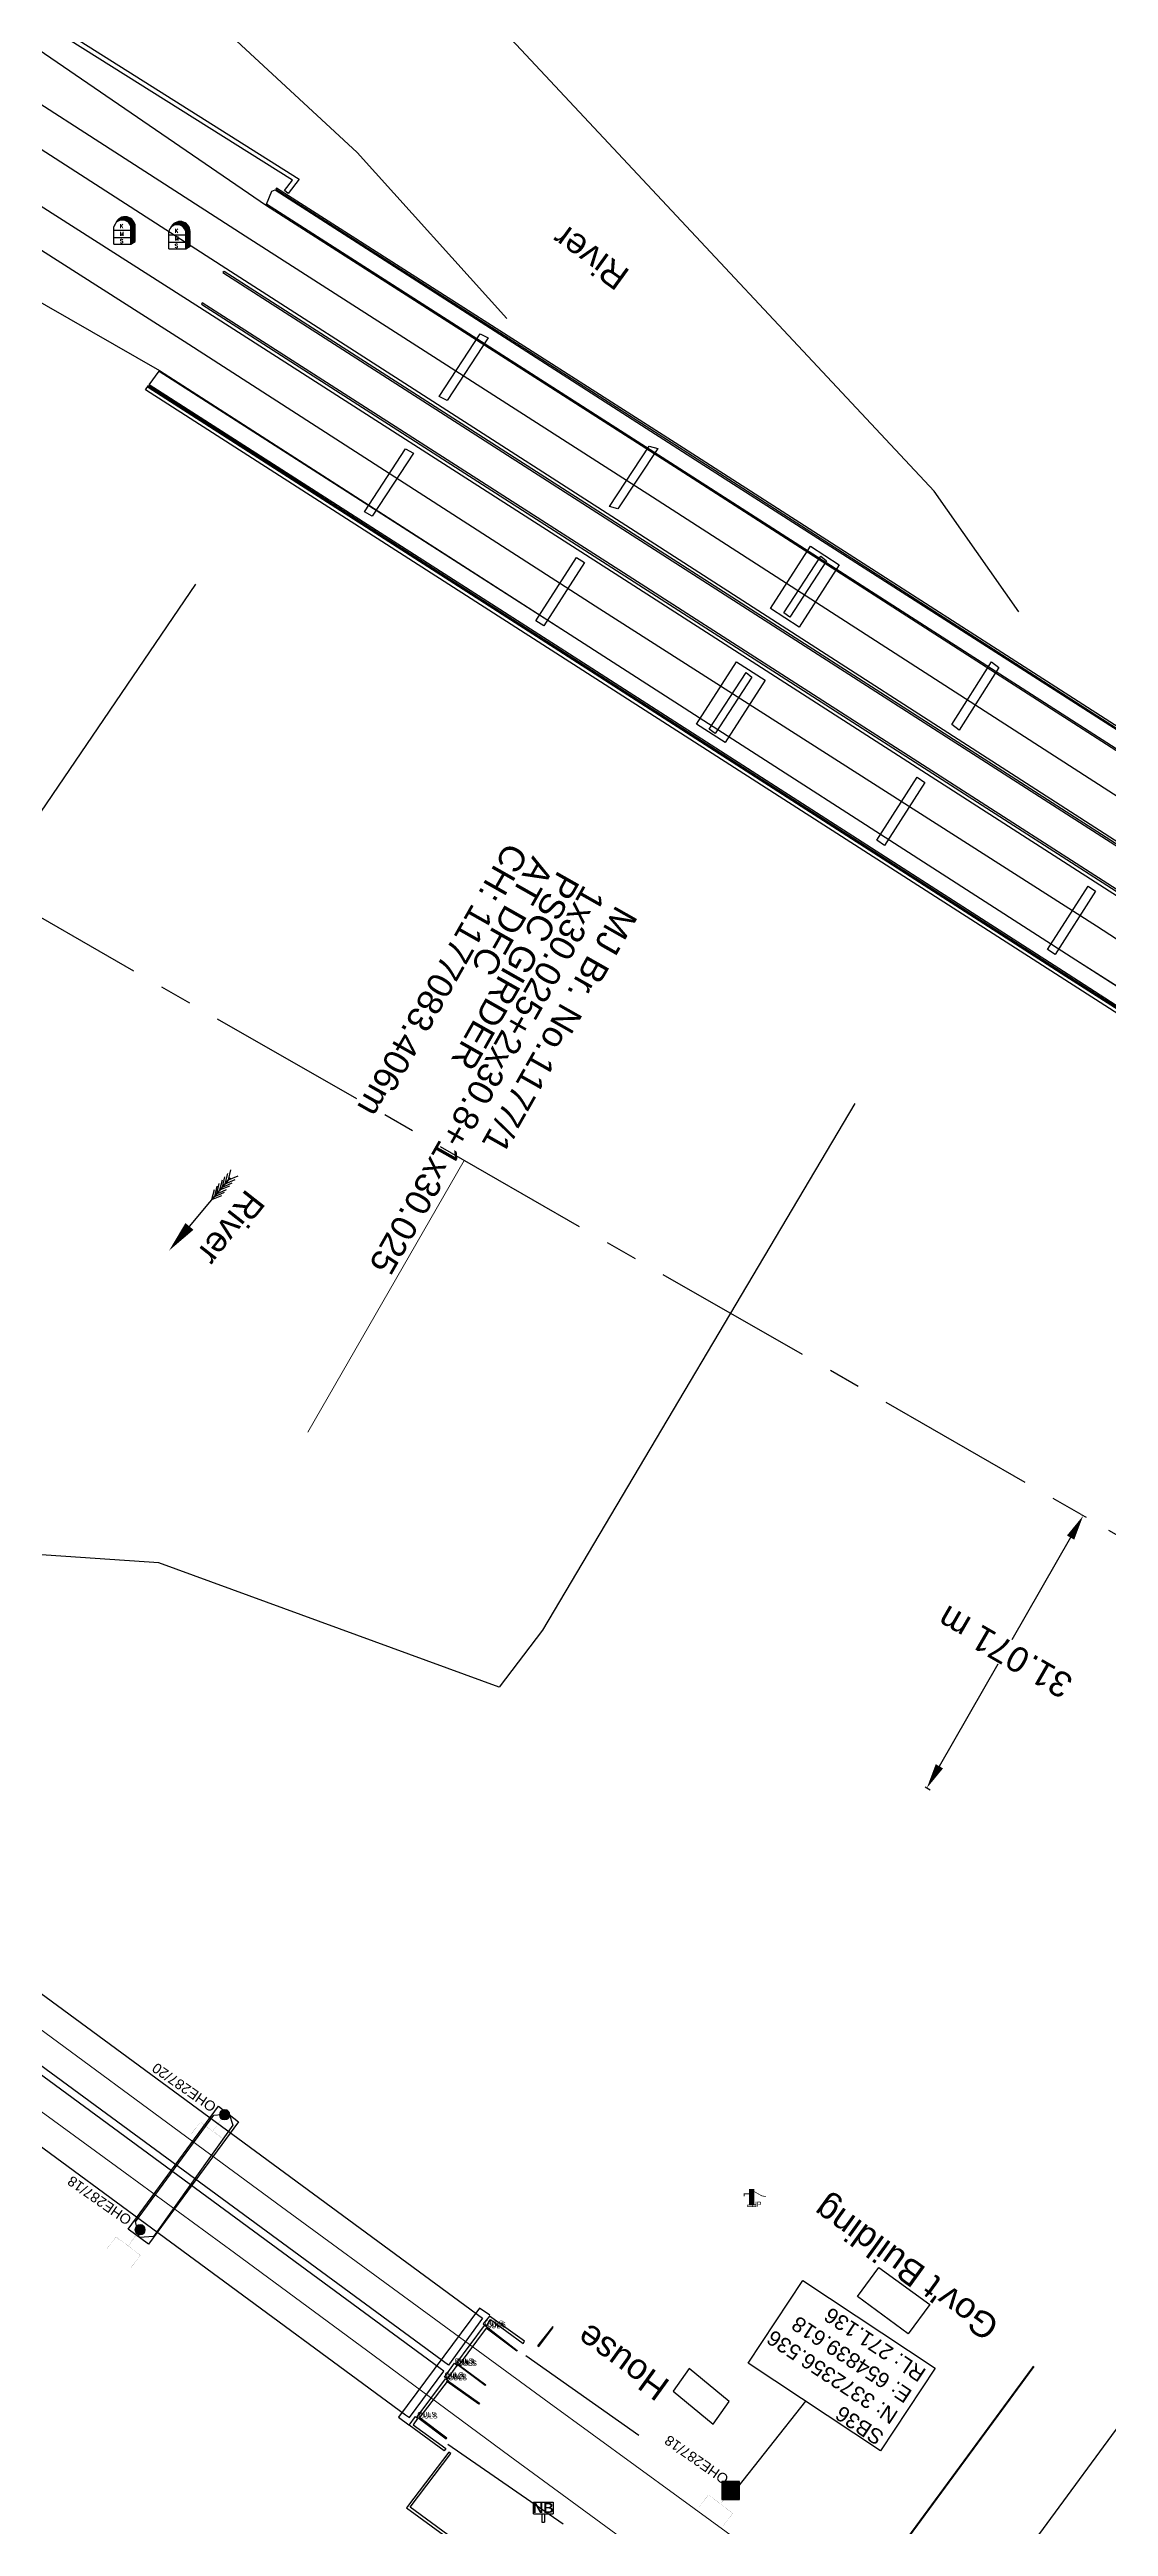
# Model space of a CAD drawing. Header units: metres. Extents: x 646303 to 662875, y 3366650 to 3378730.
# Drawn here: x 654772.3 to 654877, y 3372353 to 3372597.9 of the extents above; entities that cross this region are included whole.
import ezdxf
from ezdxf.enums import TextEntityAlignment as Align

# ---------------------------------------------------------------- set-up
doc = ezdxf.new("R2010")
doc.units = ezdxf.units.M
doc.header["$MEASUREMENT"] = 0
doc.header["$PDMODE"] = 3
doc.header["$PDSIZE"] = 0.5
doc.linetypes.add('CENTER', pattern=[50.8, 31.75, -6.35, 6.35, -6.35])
doc.linetypes.add('PHANTOM2', pattern=[1.25, 0.625, -0.125, 0.125, -0.125, 0.125, -0.125])
for name, color, linetype in [('Bench_Mark', 7, 'Continuous'), ('BRIDGE_PARAPET', 7, 'Continuous'), ('CULVERT_PARAPET', 7, 'Continuous'), ('DFCC Boundary', 6, 'CENTER'), ('FOOTPATH', 251, 'Continuous'), ('GOVT_BUILDING', 251, 'Continuous'), ('GRILL', 251, 'Continuous'), ('KILOMETER_STONE', 251, 'Continuous'), ('MATCH LINE', 7, 'Continuous'), ('NAME_BOARD', 251, 'Continuous'), ('PIER_OR_ABUTMENT', 7, 'Continuous'), ('RESIDENTIAL_BL_PUC', 251, 'Continuous'), ('RETAINING_WALL', 7, 'Continuous'), ('River Text', 5, 'Continuous'), ('RIVER_TOP', 5, 'Continuous'), ('Side Details', 251, 'Continuous'), ('STYLEREMARK', 251, 'Continuous'), ('SUB_ROAD_CENTRE', 34, 'Continuous'), ('SUB_ROAD_EDGE', 34, 'Continuous'), ('TOPO_HAND_PUMP', 8, 'Continuous')]:
    doc.layers.add(name, color=color, linetype=linetype)
for name, color, linetype, lineweight in [('BOUNDARY DIMENTION', 10, 'Continuous', 0), ('BRIDGE DETAILS PLAN', 7, 'Continuous', 0), ('Existing IR Track', 143, 'Continuous', 0), ('OHE MAST', 8, 'Continuous', 0), ('OHE MAST TEXT', 8, 'Continuous', 0)]:
    doc.layers.add(name, color=color, linetype=linetype, lineweight=lineweight)
doc.styles.add('NB', font='swissbo.ttf', dxfattribs={"height": 1.5})
doc.styles.add('notes', font='romans.shx', dxfattribs={"height": 2})
doc.styles.get("Standard").update_dxf_attribs({"font": 'arial.ttf'})
doc.dimstyles.new('DIM', dxfattribs={"dimtxt": 2.5, "dimasz": 2.5, "dimexe": 0.18, "dimexo": 0.0625, "dimgap": 0.09, "dimtad": 0, "dimtih": 1, "dimtoh": 1, "dimdec": 3, "dimzin": 0, "dimdsep": 46, "dimtxsty": 'Standard', "dimcen": 0.09, "dimadec": 0, "dimazin": 0, "dimtfac": 1, "dimtdec": 3, "dimtofl": 0, "dimtmove": 0, "dimatfit": 3, "dimfxl": 1, "dimtolj": 1, "dimtzin": 0, "dimarcsym": 0})

# ---------------------------------------------------------------- blocks, each defined once
blk = doc.blocks.new('HP')
at = {"color": 8}
for points, const_width in [([(-0.75, 1.03), (-0.75, 1.29), (0, 1.29)], 0.108), ([(0, 0.17), (0, 1.76)], 0.541), ([(-0.04, 1.67), (1.03, 1.06), (1.42, 1.03)], 0.0676)]:
    blk.add_lwpolyline(points, dxfattribs=dict(at, const_width=const_width))
at = {"color": 8, "const_width": 0.0676}
blk.add_lwpolyline([(0, 0.17), (-0.41, 0.17), (-0.41, 0), (0.41, 0), (0.41, 0.17)], close=True, dxfattribs=at)
blk = doc.blocks.new('KMS')
blk.add_hatch(color=256).paths.add_polyline_path([(0.84, 1.71), (0.84, 0), (1.28, 0.25), (1.28, 1.71, 0.82134), (-0.65, 2.08, -0.601821)])
for points in [[(-0.84, 0), (-0.84, 1.71)], [(-0.84, 1.38), (0.84, 1.38)], [(-0.84, 0.64), (0.84, 0.64)], [(-0.84, 0), (0.84, 0)], [(0.84, 0), (0.84, 1.71)], [(0.84, 0), (1.28, 0.25)], [(1.28, 0.25), (1.28, 1.71)]]:
    blk.add_lwpolyline(points)
for centre, radius, start, end in [((0.28, 1.7), 1, 0.4859, 158.6661), ((0, 1.5), 0.867, 14.1462, 165.8538)]:
    blk.add_arc(centre, radius, start, end)
at = {"style": 'notes'}
for s, p in [('S', (-0.25, 0.09)), ('K', (-0.25, 1.58)), ('M', (-0.25, 0.81))]:
    blk.add_text(s, height=0.391, dxfattribs=at).set_placement(p)
blk = doc.blocks.new('NB')
for p, q in [((-0.98, 0.82), (-0.98, 1.98)), ((-0.98, 1.98), (0.98, 1.98)), ((-0.98, 0.82), (0.98, 0.82)), ((-0.13, 0.82), (-0.13, 0)), ((-0.13, 0), (0.13, 0)), ((0.13, 0.82), (0.13, 0)), ((0.98, 1.98), (0.98, 0.82))]:
    blk.add_line(p, q)
at = {"style": 'NB', "width": 1.025371}
blk.add_text('NB', height=0.988, dxfattribs=at).set_placement((0, 1.4), align=Align.MIDDLE)
blk = doc.blocks.new('River A')
at = {"layer": 'River Text'}
for p, q in [((0.3, 12.9), (-3.3, 20.5, -1499.5)), ((0.4, 16.4), (-3.2, 24, -1499.5)), ((0.5, 20.3), (-3.1, 27.8, -1499.5)), ((0.5, 22.3), (0, 0)), ((0.3, 12.9), (4.3, 20.3, -1499.5)), ((0.4, 16.4), (4.4, 23.8, -1499.5)), ((0.5, 20.3), (4.5, 27.7, -1499.5)), ((0, 0), (-3.6, 7.5, -1499.5)), ((0.1, 6), (-3.5, 13.6, -1499.5)), ((0.1, 3.3), (-3.5, 10.8, -1499.5)), ((0.2, 9.9), (-3.4, 17.4, -1499.5)), ((0, 0), (4, 7.4, -1499.5)), ((0.1, 6), (4.1, 13.4, -1499.5)), ((0.1, 3.3), (4.1, 10.7, -1499.5)), ((0.2, 9.9), (4.2, 17.2, -1499.5))]:
    blk.add_line(p, q, dxfattribs=at)
blk.add_lwpolyline([(-0.7, -27.7), (0.5, 22.3)], dxfattribs=at)
blk.add_solid([(3.5, -27.8), (-1.3, -52.7), (-4.8, -27.6)], dxfattribs=at)
blk = doc.blocks.new('OHE MAST')
h = blk.add_hatch(color=256)
edge = h.paths.add_edge_path()
edge.add_arc((0, 0), 0.514, 0, 360)
at = {"const_width": 0.01, "flags": 128}
for points in [[(1.5, 3.5), (1.5, 2), (-1.5, 2), (-1.5, 3.5)], [(0, 2), (0, 0)]]:
    blk.add_lwpolyline(points, dxfattribs=at)
blk.add_circle((0, 0), 0.514)
blk = doc.blocks.new('*D7167')
at = {"layer": 'Defpoints', "color": 0, "linetype": 'Continuous', "ltscale": 0.5, "transparency": 16777216}
for p in [(654914.51, 3372429.95), (654847.22, 3372338.35), (654855.49, 3372332.28)]:
    blk.add_point(p, dxfattribs=at)
at = {"layer": 'DFCC Boundary', "color": 0, "linetype": 'Continuous', "lineweight": -2, "ltscale": 0.5, "transparency": 16777216}
for p, q in [((654914.56, 3372429.91), (654922.92, 3372423.77)), ((654921.29, 3372421.86), (654898.03, 3372390.2)), ((654856.97, 3372334.3), (654896.41, 3372387.99)), ((654847.28, 3372338.32), (654855.63, 3372332.18))]:
    blk.add_line(p, q, dxfattribs=at)
at = {"layer": 'DFCC Boundary', "color": 0, "linetype": 'Continuous', "ltscale": 0.5, "transparency": 16777216}
for points in [[(654920.96, 3372422.11), (654921.63, 3372421.61), (654922.77, 3372423.88)], [(654856.63, 3372334.54), (654857.31, 3372334.05), (654855.49, 3372332.28)]]:
    blk.add_solid(points, dxfattribs=at)
at = {"layer": 'DFCC Boundary', "color": 0, "linetype": 'Continuous', "ltscale": 0.5, "transparency": 16777216, "insert": (654897.22, 3372389.1), "char_height": 2.5, "attachment_point": 5, "rotation": 145}
blk.add_mtext('\\A1;113.651 m', dxfattribs=at)
blk = doc.blocks.new('*D7177')
at = {"layer": 'BOUNDARY DIMENTION', "color": 0, "lineweight": -2, "transparency": 16777216}
for p, q in [((654874.81, 3372452.73), (654874.32, 3372453.01)), ((654873.23, 3372450.75), (654867.43, 3372440.63)), ((654860.26, 3372428.14), (654866.06, 3372438.26)), ((654859.35, 3372425.78), (654858.86, 3372426.06))]:
    blk.add_line(p, q, dxfattribs=at)
at = {"layer": 'BOUNDARY DIMENTION', "color": 0, "transparency": 16777216}
for points in [[(654872.87, 3372450.96), (654873.59, 3372450.55), (654874.48, 3372452.92)], [(654859.9, 3372428.35), (654860.62, 3372427.93), (654859.01, 3372425.97)]]:
    blk.add_solid(points, dxfattribs=at)
at = {"layer": 'Defpoints', "color": 0, "transparency": 16777216}
for p in [(654874.48, 3372452.92), (654874.87, 3372452.7), (654859.4, 3372425.75)]:
    blk.add_point(p, dxfattribs=at)
at = {"layer": 'BOUNDARY DIMENTION', "color": 0, "transparency": 16777216, "insert": (654866.74, 3372439.45), "char_height": 2.5, "attachment_point": 5, "rotation": 150}
blk.add_mtext('\\A1;31.071 m', dxfattribs=at)
blk = doc.blocks.new('BM')
blk.add_hatch(color=256).paths.add_polyline_path([(-0.88, 0.88), (-0.88, -0.88), (0.88, -0.88), (0.88, 0.88)])
for p, q in [((0.88, 0.88), (-0.88, 0.88)), ((-0.88, 0.88), (-0.88, -0.88)), ((0.88, -0.88), (0.88, 0.88)), ((-0.88, -0.88), (0.88, -0.88))]:
    blk.add_line(p, q)

msp = doc.modelspace()

# ---------------------------------------------------------------- linework, layer by layer
at = {"layer": 'BRIDGE DETAILS PLAN', "color": 10, "flags": 128}
msp.add_lwpolyline([(654813.2869, 3372488.0363), (654797.8328, 3372461.1799)], dxfattribs=at)
at = {"layer": 'BRIDGE_PARAPET', "linetype": 'Continuous'}
for points in [[(654904.169, 3372513.839, 271.135), (654904.239, 3372513.987, 271.135), (654886.418, 3372525.447, 271.17), (654834.961, 3372558.464, 271.174), (654794.716, 3372584.197, 271.189), (654794.662, 3372584.094, 271.181), (654834.92, 3372558.3, 271.185), (654886.334, 3372525.293, 271.157)], [(654898.987, 3372505.509, 271.245), (654899.071, 3372505.63, 271.243), (654879.875, 3372517.965, 271.311), (654829.534, 3372550.297, 271.318), (654789.535, 3372575.964, 270.051), (654789.428, 3372575.836, 271.257), (654829.441, 3372550.178, 271.308), (654879.808, 3372517.826, 271.312)], [(654897.023, 3372502.282, 271.21), (654897.097, 3372502.404, 271.215), (654877.391, 3372515.094, 271.251), (654829.023, 3372546.149, 271.261), (654787.382, 3372572.862, 271.209), (654787.304, 3372572.721, 271.214), (654877.291, 3372514.96, 271.245)], [(654891.731, 3372494.145, 271.161), (654872.754, 3372506.227, 271.189), (654822.642, 3372538.438, 271.197), (654782.022, 3372564.486, 271.127), (654782.104, 3372564.625, 271.159), (654822.734, 3372538.561, 271.195), (654872.855, 3372506.376, 271.177), (654891.797, 3372494.241, 271.161)], [(654807.482, 3372363.992, 272.027), (654807.889, 3372363.74, 272.037), (654811.275, 3372368.324, 272.012), (654810.913, 3372368.6, 272.018), (654706.515, 3372445.398, 272.136), (654706.119, 3372444.931, 272.138), (654703.129, 3372440.814, 272.161)]]:
    msp.add_polyline3d(points, close=True, dxfattribs=at)
msp.add_polyline3d([(654706.903, 3372445.962, 272.118), (654710.342, 3372450.632, 272.075), (654815.098, 3372373.559, 272.016), (654811.731, 3372368.913, 272.014), (654706.903, 3372445.962, 272.118)], dxfattribs=at)
at = {"layer": 'DFCC Boundary', "ltscale": 0.5, "flags": 128}
msp.add_lwpolyline([(655695.597, 3371812.1897), (655640.8822, 3371912.823), (655580.0449, 3371996.7158), (655509.7792, 3372062.0857), (655426.9534, 3372113.9756), (655342.6069, 3372167.9462), (655257.8854, 3372221.2222), (655173.2688, 3372275.363), (655087.3459, 3372327.2788), (655002.8598, 3372380.6107), (654914.5097, 3372429.9473), (654741.1355, 3372529.4419), (654650.033, 3372576.4159), (654568.6995, 3372626.155), (654571.9877, 3372630.6369), (654391.4686, 3372756.327), (654377.1337, 3372736.8494), (654004.4289, 3373016.6995), (654007.7887, 3373020.6424), (653690.5739, 3373253.6486), (653690.5425, 3373253.6059), (653433.8132, 3373453.1485), (653440.7668, 3373462.5592), (653208.8394, 3373636.5534), (653216.1698, 3373646.5105), (653142.1983, 3373700.8896), (653053.6963, 3373771.1122), (652994.4341, 3373810.5255), (652929.3691, 3373859.5713), (652860.9168, 3373902.1103), (652749.6028, 3373984.4705), (652631.2396, 3374070.7175), (652636.2281, 3374078.1704), (652537.912, 3374145.7283), (652392.904, 3374241.2711), (652388.7719, 3374235.6812), (652308.569, 3374304.8076), (652315.9256, 3374314.7669), (652103.9815, 3374448.7876), (652083.1937, 3374464.1943), (652072.7494, 3374471.9329), (652052.3219, 3374487.0684), (652038.1897, 3374497.5387), (652024.0173, 3374508.0388), (652009.8347, 3374518.5254), (651995.6683, 3374529), (651981.7515, 3374539.2836), (651967.8828, 3374549.5317), (651954.6903, 3374559.2866), (651941.4997, 3374569.04), (651923.9377, 3374582.0168), (651906.3215, 3374595.0337), (651892.0868, 3374605.5547), (651877.7985, 3374616.1153), (651861.6288, 3374628.0564), (651845.5071, 3374639.9619), (651829.5757, 3374651.7544), (651824.7911, 3374655.296), (651813.6747, 3374663.5244), (651797.4592, 3374675.4968), (651792.6217, 3374679.0685), (651809.3453, 3374701.6999), (651798.0335, 3374710.0518), (651782.3495, 3374721.6444), (651766.6655, 3374733.2369), (651750.5163, 3374745.1875), (651734.3118, 3374757.179), (651717.3274, 3374769.6994), (651700.4625, 3374782.1317), (651684.6001, 3374793.8578), (651668.5938, 3374805.6902), (651652.6806, 3374817.4203), (651636.8173, 3374829.1137), (651620.9269, 3374840.8662), (651604.9647, 3374852.6718), (651588.7459, 3374864.6312), (651572.5882, 3374876.5455), (651556.6943, 3374888.2868), (651540.8409, 3374899.9983), (651524.5553, 3374912.0488), (651508.2568, 3374924.109), (651492.7938, 3374935.5157), (651477.3997, 3374946.8715), (651461.3291, 3374958.7436), (651445.2311, 3374970.6359), (651429.3555, 3374982.3615), (651413.4375, 3374994.1184), (651396.6322, 3375006.522), (651379.7761, 3375018.963), (651363.6644, 3375030.8565), (651352.7728, 3375038.8965), (651331.6522, 3375054.4784), (651315.7738, 3375066.1947), (651299.7306, 3375078.0412), (651283.6239, 3375089.9346), (651273.9044, 3375097.1057), (651264.2377, 3375104.2378), (651243.4187, 3375119.6324), (651222.5077, 3375135.095), (651201.5462, 3375150.5784), (651180.4926, 3375166.1298), (651161.7365, 3375179.9701), (651143.0969, 3375193.7244), (651126.6442, 3375205.9373), (651110.0563, 3375218.2505), (651088.7204, 3375233.9244), (651067.5473, 3375249.4788), (651049.4448, 3375262.8672), (651031.0656, 3375276.4601), (651013.3004, 3375289.5618), (650995.6557, 3375302.5748), (650975.556, 3375317.4171), (650955.4878, 3375332.2363), (650948.8014, 3375337.1771), (650951.4372, 3375340.7501), (650937.0874, 3375351.3535), (650916.0918, 3375366.8677), (650897.9224, 3375380.2929), (650879.805, 3375393.6796), (650866.8386, 3375403.2309), (650853.9116, 3375412.7532), (650835.5886, 3375426.289), (650817.2946, 3375439.8035), (650797.968, 3375454.1206), (650778.7222, 3375468.3781), (650760.7655, 3375481.6337), (650742.8011, 3375494.8949), (650723.0807, 3375509.4255), (650703.3693, 3375523.9495), (650688.6613, 3375534.8372), (650673.8463, 3375545.804), (650653.7938, 3375560.6295), (650633.6894, 3375575.4932), (650612.6421, 3375591.0542), (650592.0153, 3375606.3042), (650570.0328, 3375622.5591), (650548.5001, 3375638.4814), (650530.5234, 3375651.793), (650512.3606, 3375665.2423), (650494.7465, 3375678.2665), (650476.9008, 3375691.462), (650459.2976, 3375704.4721), (650441.3132, 3375717.7633), (650427.1261, 3375728.1319), (650413.8099, 3375737.864), (650402.677, 3375746.2697), (650389.8486, 3375755.6668), (650377.7322, 3375764.5425), (650360.7275, 3375777.1141), (650343.7744, 3375789.6482), (650325.0342, 3375803.5254), (650306.3109, 3375817.39), (650287.6225, 3375831.2124), (650268.717, 3375845.1957), (650250.337, 3375858.8009), (650231.8256, 3375872.5033), (650215.4559, 3375884.6355), (650199.261, 3375896.6381), (650189.9351, 3375903.5429), (650184.6476, 3375907.4517), (650170.3331, 3375918.0338), (650153.2211, 3375930.7288), (650135.9365, 3375943.5518), (650119.2313, 3375955.9159), (650102.3769, 3375968.3905), (650085.2738, 3375981.0461), (650068.2078, 3375993.6742), (650052.7787, 3376005.1011), (650037.4384, 3376016.4621), (650022.1728, 3376027.766), (650006.9632, 3376039.0283), (649974.7512, 3376062.8762), (649961.4537, 3376072.7117), (649948.2091, 3376082.508), (649944.476, 3376085.2722), (649918.728, 3376050.5341), (649909.4316, 3376057.4177), (649896.4092, 3376067.0604), (649893.7832, 3376069.0128), (649891.1645, 3376070.9437), (649888.4639, 3376072.9569), (649875.744, 3376082.3694), (649867.5551, 3376088.4016), (649853.4118, 3376098.8745), (649839.2513, 3376109.3603), (649829.0749, 3376116.9005), (649827.2194, 3376118.2675), (649818.0867, 3376125.0366), (649808.8566, 3376131.8779), (649793.2502, 3376143.4201), (649777.6288, 3376154.9733), (649763.6321, 3376165.3144), (649749.5741, 3376175.7007), (649733.9228, 3376187.2754), (649718.3343, 3376198.8036), (649705.3241, 3376208.4391), (649692.3703, 3376218.0327), (649678.0208, 3376228.6769), (649663.5747, 3376239.3366), (649646.4625, 3376252.0623), (649634.6272, 3376260.744), (649624.9192, 3376267.9946), (649615.0208, 3376275.3876), (649599.9831, 3376286.4834), (649588.9857, 3376294.598), (649590.032, 3376296.0132), (649586.1685, 3376298.8639), (649569.3593, 3376311.3207), (649552.641, 3376323.7102), (649537.2353, 3376335.0739), (649521.9792, 3376346.327), (649506.2408, 3376358.0035), (649490.3575, 3376369.7875), (649475.7578, 3376380.5673), (649461.1933, 3376391.3211), (649445.4753, 3376402.9572), (649429.8494, 3376414.5253), (649414.4906, 3376425.9209), (649378.3483, 3376452.6365), (649368.4603, 3376459.9984), (649352.6509, 3376471.6682), (649336.6992, 3376483.4434), (649322.3941, 3376494.1037), (649307.6557, 3376505.0862), (649290.8736, 3376517.4208), (649273.972, 3376529.8435), (649258.1992, 3376541.4854), (649242.2966, 3376553.2232), (649226.5432, 3376564.8634), (649210.8826, 3376576.435), (649195.2207, 3376588.0769), (649179.5326, 3376599.7383), (649164.9134, 3376610.5118), (649150.5177, 3376621.1205), (649135.415, 3376632.3287), (649120.2337, 3376643.5954), (649107.8929, 3376652.6743), (649095.5927, 3376661.7234), (649079.5687, 3376673.5769), (649063.4846, 3376685.4748), (649046.5651, 3376697.9756), (649029.6506, 3376710.4727), (649013.3465, 3376722.5351), (648996.9805, 3376734.6431), (648980.3936, 3376746.8979), (648963.6626, 3376759.259), (648946.7453, 3376771.7643), (648929.6945, 3376784.3682), (648913.5118, 3376796.3614), (648897.2206, 3376808.435), (648876.2496, 3376823.9678), (648855.1325, 3376839.6089), (648839.3985, 3376851.2044), (648823.6596, 3376862.8037), (648806.187, 3376875.7235), (648788.7814, 3376888.5937), (648772.4766, 3376900.6763), (648756.1277, 3376912.7915), (648748.6058, 3376918.3049), (648733.321, 3376929.6306), (648718.1841, 3376940.8501), (648694.1574, 3376958.9078), (648686.9154, 3376964.1595), (648685.9321, 3376964.8321), (648667.95, 3376978.2197), (648649.3198, 3376992.1471), (648633.5557, 3377003.8368), (648617.684, 3377015.6038), (648613.3865, 3377018.7718), (648613.1308, 3377018.4261), (648605.39, 3377024.1325), (648593.439, 3377032.9404), (648576.5994, 3377045.3816), (648559.8787, 3377057.7351), (648542.9247, 3377070.3132), (648525.9483, 3377082.908), (648511.3109, 3377093.7409), (648496.5572, 3377104.6599), (648477.562, 3377118.7172), (648458.5464, 3377132.7896), (648451.3349, 3377138.2101), (648435.5918, 3377149.862), (648422.1096, 3377159.9046), (648408.3664, 3377170.0637), (648394.6863, 3377180.1761), (648381.6588, 3377189.818), (648368.6059, 3377199.4787), (648354.1188, 3377210.196), (648339.6473, 3377220.9017), (648325.8166, 3377231.1386), (648311.9735, 3377241.3853), (648297.2469, 3377252.2824), (648283.6168, 3377262.3688), (648282.6002, 3377260.9951), (648281.5015, 3377261.8082), (648268.446, 3377271.4578), (648255.3849, 3377281.1115), (648243.3023, 3377290.0413), (648231.5826, 3377298.7116), (648230.1246, 3377299.843), (648216.137, 3377310.1827), (648202.3989, 3377320.3379), (648187.9045, 3377331.0225), (648173.4524, 3377341.7035), (648159.964, 3377351.7009), (648146.3755, 3377361.7726), (648132.3698, 3377372.1252), (648118.3132, 3377382.5155), (648104.5683, 3377392.6752), (648090.8453, 3377402.8186), (648079.0331, 3377411.5788), (648067.1746, 3377420.3734), (648052.1864, 3377431.461), (648037.1291, 3377442.5999), (648023.4384, 3377452.7367), (648009.6421, 3377462.9518), (647998.5681, 3377471.1475), (647977.6651, 3377486.6371), (647970.8013, 3377491.7424), (647954.3046, 3377504.0127), (647940.5645, 3377514.1537), (647927.1436, 3377524.0583), (647912.5029, 3377534.9198), (647897.7662, 3377545.8524), (647883.3488, 3377556.5286), (647868.9785, 3377567.1699), (647855.3948, 3377577.2425), (647841.7032, 3377587.3948), (647828.8284, 3377596.8277), (647815.9828, 3377606.2395), (647798.869, 3377618.9232), (647787.996, 3377626.9816), (647769.1212, 3377640.9619), (647756.6675, 3377650.183), (647742.624, 3377660.5991), (647728.5049, 3377671.0713), (647713.635, 3377682.0926), (647698.699, 3377693.1628), (647681.9918, 3377705.517), (647665.4025, 3377717.7839), (647652.0515, 3377727.6811), (647638.8028, 3377737.5025), (647625.2604, 3377747.546), (647611.724, 3377757.585), (647601.846, 3377764.9047), (647586.5632, 3377776.2354), (647574.9107, 3377784.8659), (647552.1318, 3377801.7377), (647544.5766, 3377807.3492), (647531.2096, 3377817.2774), (647518.7824, 3377826.4783), (647506.3678, 3377835.6698), (647493.0662, 3377845.5438), (647479.7149, 3377855.4547), (647466.3541, 3377865.3556), (647452.9886, 3377875.26), (647440.1702, 3377884.755), (647427.3392, 3377894.2595), (647421.9004, 3377898.2902), (647422.4016, 3377898.9655), (647413.1507, 3377905.8213), (647398.5546, 3377916.6386), (647385.2867, 3377926.4568), (647372.1159, 3377936.2032), (647357.4127, 3377947.1112), (647351.2811, 3377951.6601), (647330.0092, 3377967.4105), (647317.4471, 3377976.6964), (647304.414, 3377986.3606), (647291.335, 3377996.0589), (647278.7541, 3378005.3917), (647266.0777, 3378014.7954), (647252.9457, 3378024.4462), (647239.9839, 3378033.9719), (647225.7512, 3378044.5255), (647211.5179, 3378055.0796), (647196.511, 3378066.208), (647181.4966, 3378077.3419), (647167.7872, 3378087.5064), (647154.0498, 3378097.6917), (647140.7668, 3378107.5414), (647127.4862, 3378117.3893), (647113.2521, 3378127.9375), (647099.0375, 3378138.4713), (647085.0268, 3378148.8592), (647070.9977, 3378159.2608), (647056.5444, 3378169.9697), (647042.0873, 3378180.6814), (647027.5624, 3378191.4464), (647013.0728, 3378202.1851), (646999.864, 3378211.9684), (646986.6741, 3378221.7376), (646973.6148, 3378231.4185), (646960.4875, 3378241.1499), (646945.7953, 3378252.0414), (646931.0256, 3378262.9902), (646930.6274, 3378263.2852), (646951.9475, 3378292.0562)], dxfattribs=at)
at = {"layer": 'Existing IR Track', "flags": 128}
for points in [[(654592.8018, 3372533.4202), (654608.7627, 3372521.7167), (654624.0539, 3372510.5043), (654640.4426, 3372498.4585), (654656.7901, 3372486.4429), (654674.9209, 3372473.0813), (654691.8488, 3372460.6061), (654701.0602, 3372453.8556), (654708.5896, 3372448.3379), (654728.7202, 3372433.5263), (654754.1037, 3372414.8497), (654773.0735, 3372400.8919), (654783.9879, 3372392.8491), (654795.2087, 3372384.5806), (654808.6193, 3372374.7671), (654821.6928, 3372365.2025), (654834.4372, 3372355.9055), (654846.7137, 3372346.949)], [(654604.5303, 3372516.7795), (654619.763, 3372505.6041), (654636.2109, 3372493.5223), (654652.6036, 3372481.4811), (654670.71, 3372468.1696), (654696.8393, 3372448.9375), (654704.6733, 3372443.1552), (654717.751, 3372433.5433), (654724.4932, 3372428.5919), (654730.8312, 3372423.9373), (654749.8676, 3372409.9067), (654768.5288, 3372396.1525), (654779.7739, 3372387.9298), (654790.5757, 3372380.0314), (654804.381, 3372369.8277), (654817.7838, 3372359.9206), (654830.1286, 3372350.8829)]]:
    msp.add_lwpolyline(points, dxfattribs=at)
at = {"layer": 'FOOTPATH', "linetype": 'Continuous'}
msp.add_polyline3d([(654793.737, 3372582.618, 270.095), (654794.259, 3372583.879, 270.05), (654794.601, 3372584.027, 270.152), (654834.86, 3372558.165, 270.192), (654886.283, 3372525.231, 270.156), (654904.086, 3372513.738, 270.118), (654948.119, 3372485.267, 269.961), (654947.705, 3372484.551, 269.94), (654903.358, 3372512.264, 270.091), (654885.177, 3372523.985, 270.103), (654834.125, 3372556.739, 270.137), (654793.737, 3372582.618, 270.095)], dxfattribs=at)
msp.add_polyline3d([(654782.143, 3372564.728, 270.239), (654783.123, 3372566.11, 270.077), (654823.745, 3372540.054, 270.157), (654873.751, 3372507.891, 270.137), (654892.722, 3372495.708, 270.092), (654916.781, 3372479.832, 270.007), (654915.963, 3372478.543, 269.92), (654891.871, 3372494.235, 270.185), (654873, 3372506.431, 270.175), (654822.757, 3372538.692, 270.195)], close=True, dxfattribs=at)
at = {"layer": 'GOVT_BUILDING', "linetype": 'Continuous'}
msp.add_polyline3d([(654852.159, 3372375.713, 271.481), (654854.273, 3372378.584, 271.928), (654859.303, 3372374.912, 272.013), (654857.1725, 3372372.0185, 272.013)], close=True, dxfattribs=at)
at = {"layer": 'GRILL', "linetype": 'Continuous'}
for points in [[(654819.361, 3372369.879, 271.864), (654830.561, 3372361.988, 271.866)], [(654823.062, 3372353.187, 272.256), (654811.675, 3372361.088, 271.48)]]:
    msp.add_polyline3d(points, dxfattribs=at)
at = {"layer": 'MATCH LINE', "linetype": 'PHANTOM2', "ltscale": 15, "const_width": 0.2}
msp.add_lwpolyline([(654869.596, 3372368.8087), (654812.3708, 3372290.9113)], dxfattribs=at)
at = {"layer": 'PIER_OR_ABUTMENT', "linetype": 'Continuous'}
for points in [[(654815.646, 3372569.396, 268.657), (654811.598, 3372563.198, 268.62), (654810.803, 3372563.573, 268.619), (654814.8511, 3372569.7711, 268.619)], [(654808.253, 3372557.975, 268.621), (654804.196, 3372551.741, 268.625), (654803.416, 3372552.173, 268.624), (654807.473, 3372558.407, 268.624)], [(654832.429, 3372558.447, 268.64), (654828.476, 3372552.496, 268.662), (654827.631, 3372552.71, 268.633), (654831.584, 3372558.661, 268.633)], [(654850.363, 3372546.959, 268.612), (654846.406, 3372540.794, 268.646), (654843.557, 3372542.615, 268.638), (654847.514, 3372548.7801, 268.638)], [(654849.092, 3372547.34, 264.685), (654845.46, 3372541.754, 265.353), (654844.878, 3372542.194, 265.854), (654848.5282, 3372547.808, 265.854)], [(654825.187, 3372547.16, 268.606), (654821.161, 3372540.896, 268.608), (654820.373, 3372541.396, 268.614), (654824.399, 3372547.66, 268.614)], [(654843.039, 3372535.527, 268.617), (654839.082, 3372529.362, 268.651), (654836.233, 3372531.183, 268.643), (654840.19, 3372537.3481, 268.643)], [(654841.711, 3372535.838, 265.606), (654838.079, 3372530.252, 266.274), (654837.497, 3372530.692, 266.775), (654841.1472, 3372536.306, 266.775)], [(654862.201, 3372530.593, 268.622), (654861.487, 3372531.17, 268.637), (654865.411, 3372537.363, 268.63), (654866.1251, 3372536.7859, 268.63)], [(654854.82, 3372519.202, 268.623), (654854.064, 3372519.73, 268.621), (654858.066, 3372525.934, 268.6), (654858.822, 3372525.406, 268.6)], [(654871.691, 3372508.399, 268.604), (654870.945, 3372508.914, 268.603), (654874.954, 3372515.184, 268.604), (654875.7, 3372514.669, 268.604)], [(654782.059, 3372380.894, 270.238), (654780.074, 3372382.375, 270.231), (654789.005, 3372394.523, 270.232), (654790.959, 3372392.996, 270.241)], [(654782.557, 3372381.646, 265.216), (654781.173, 3372381.544, 266.513), (654780.796, 3372383.105, 265.204), (654788.535, 3372393.627, 265.265), (654790.06, 3372393.776, 269.006), (654790.42, 3372392.658, 268.443)]]:
    msp.add_polyline3d(points, close=True, dxfattribs=at)
msp.add_polyline3d([(654815.82, 3372373.85, 270.699), (654814.782, 3372374.556, 270.68), (654806.774, 3372363.774, 270.673), (654807.803, 3372363.005, 270.732)], dxfattribs=at)
at = {"layer": 'RESIDENTIAL_BL_PUC', "linetype": 'Continuous'}
msp.add_polyline3d([(654837.895, 3372363.074, 271.982), (654839.471, 3372365.315, 272.046), (654835.531, 3372368.576, 270.916), (654833.9546, 3372366.3344, 270.916)], close=True, dxfattribs=at)
at = {"layer": 'RETAINING_WALL', "linetype": 'Continuous'}
for points in [[(654501.332, 3372774.593, 270.326), (654501.507, 3372775, 270.332), (654533.092, 3372754.359, 270.389), (654583.528, 3372721.781, 270.51), (654629.698, 3372691.906, 270.588), (654666.676, 3372667.997, 270.64), (654723.484, 3372631.429, 270.727), (654796.964, 3372585.083, 270.767), (654795.881, 3372583.649, 270.758), (654795.5, 3372583.948, 270.759), (654796.303, 3372584.973, 270.761), (654723.018, 3372631.028, 270.739), (654666.211, 3372667.669, 270.631), (654629.302, 3372691.545, 270.589), (654583.379, 3372721.332, 270.522), (654533.075, 3372753.908, 270.375)], [(654916.25, 3372478.34, 270.824), (654915.904, 3372477.813, 270.821), (654891.599, 3372493.74, 270.844), (654781.766, 3372564.26, 270.716), (654782.077, 3372564.672, 270.729), (654891.91, 3372494.152, 270.729)], [(654820.537, 3372370.836, 271.243), (654820.673, 3372370.78, 271.231), (654822.058, 3372372.598, 270.567), (654822.048, 3372372.755, 270.579)], [(654812.32, 3372369.104, 272.031), (654812.557, 3372368.893, 272.042), (654811.612, 3372367.563, 272.061), (654811.344, 3372367.724, 272.052)], [(654811.441, 3372367.576, 272.08), (654811.686, 3372367.422, 272.045), (654808.7889, 3372363.65, 272.029), (654808.64, 3372363.797, 272.052)], [(654811.624, 3372367.408, 272.047), (654814.791, 3372365.166, 271.666), (654814.723, 3372365.048, 271.678), (654811.556, 3372367.29, 272.059)], [(654815.421, 3372366.963, 271.741), (654815.36, 3372366.909, 271.745), (654812.719, 3372368.873, 272.069), (654812.78, 3372368.927, 272.065)], [(654808.897, 3372363.72, 272.067), (654808.827, 3372363.652, 272.078), (654811.493, 3372361.647, 271.743), (654811.563, 3372361.715, 271.732)], [(654820.13, 3372345.657, 269.776), (654820.234, 3372345.856, 269.778), (654807.945, 3372354.874, 269.807), (654811.951, 3372360.17, 271.377), (654811.773, 3372360.316, 271.363), (654807.681, 3372354.931, 269.797), (654807.59, 3372354.827, 269.775)]]:
    msp.add_polyline3d(points, close=True, dxfattribs=at)
for points in [[(654818.505, 3372370.385, 271.671), (654818.496, 3372370.305, 271.66), (654815.447, 3372372.562, 272.073), (654812.673, 3372368.867, 272.034), (654812.46, 3372369.022, 272.064), (654815.298, 3372372.826, 272.07), (654815.518, 3372372.702, 272.045), (654818.505, 3372370.385, 271.671)], [(654819.115, 3372371.049, 271.546), (654819.238, 3372371.28, 271.519), (654815.796, 3372373.756, 271.558), (654815.173, 3372373.003, 271.556), (654815.484, 3372372.761, 271.605), (654815.883, 3372373.434, 271.557), (654819.115, 3372371.049, 271.546)], [(654808.457, 3372363.838, 271.544), (654808.6501, 3372363.6572, 271.556), (654808.246, 3372363.024, 271.555), (654811.472, 3372360.672, 271.547), (654811.304, 3372360.439, 271.548), (654807.845, 3372362.979, 271.549), (654808.457, 3372363.838, 271.544)]]:
    msp.add_polyline3d(points, dxfattribs=at)
at = {"layer": 'RIVER_TOP', "linetype": 'Continuous'}
for points in [[(654817.487, 3372571.305, 266.075), (654802.695, 3372587.706, 266.47), (654773.616, 3372614.691, 267.921), (654712.888, 3372663.389, 267.888), (654601.176, 3372719.506, 267.163), (654533.379, 3372754.307, 268.684), (654501.493, 3372775.342, 268.299)], [(654868.115, 3372542.305, 267.249), (654859.737, 3372554.215, 267.431), (654785.743, 3372633.361, 267.69), (654722.979, 3372686.273, 267.667), (654680.02, 3372708.884, 267.933), (654617.438, 3372738.373, 268.246), (654601.525, 3372740.43, 267.774), (654568.4017, 3372752.7103, 267.257), (654529.8583, 3372774.5522, 266.74)], [(654786.727, 3372545.045, 268.72), (654752.111, 3372494.179, 269.597), (654727.626, 3372469.848, 268.049)], [(654851.888, 3372493.689, 266.442), (654821.012, 3372441.606, 266.708), (654816.735, 3372435.948, 266.32), (654783.095, 3372448.253, 266.257), (654757.886, 3372449.974, 266.423), (654737.616, 3372432.689, 265.723)]]:
    msp.add_polyline3d(points, dxfattribs=at)
at = {"layer": 'STYLEREMARK'}
msp.add_line((654847.0317, 3372365.3679, 59.7708), (654839.8409, 3372356.276), dxfattribs=at)
at = {"layer": 'STYLEREMARK', "linetype": 'Continuous', "elevation": 59.7708}
msp.add_lwpolyline([(654841.3616, 3372369.1198), (654846.7695, 3372377.2926), (654859.8526, 3372368.6356), (654854.4447, 3372360.4628)], close=True, dxfattribs=at)
at = {"layer": 'SUB_ROAD_CENTRE', "linetype": 'Continuous'}
for points in [[(654945.095, 3372481.162, 269.878), (654881.91, 3372521.411, 269.907), (654831.898, 3372553.626, 269.998), (654791.616, 3372579.428, 269.868), (654720.215, 3372625.493, 269.917), (654662.621, 3372663.296, 269.836), (654626.887, 3372686.384, 269.786), (654580.46, 3372716.243, 269.735), (654529.17, 3372749.189, 269.691), (654499.21, 3372768.093, 269.648)], [(654918.954, 3372483.229, 269.974), (654894.716, 3372498.921, 269.9), (654875.799, 3372511.197, 269.908), (654826.683, 3372542.573, 269.954), (654785.589, 3372569.016, 269.872), (654702.125, 3372622.288, 269.748), (654655.516, 3372649.715, 269.731), (654619.155, 3372672.841, 269.669), (654574.451, 3372701.689, 269.469), (654520.862, 3372734.91, 269.261), (654491.711, 3372754.714, 269.312)]]:
    msp.add_polyline3d(points, dxfattribs=at)
at = {"layer": 'SUB_ROAD_EDGE', "linetype": 'Continuous'}
for points in [[(654501.406, 3372774.481, 269.415), (654532.999, 3372753.859, 269.511), (654583.54, 3372721.115, 269.587), (654629.309, 3372691.4, 269.676), (654666.055, 3372667.64, 269.682), (654723.061, 3372630.891, 269.727), (654793.737, 3372582.487, 269.827), (654834.066, 3372556.656, 269.897), (654885.097, 3372523.881, 269.83), (654903.282, 3372512.224, 269.852), (654947.403, 3372484.665, 269.747)], [(654496.209, 3372763.651, 269.792), (654526.011, 3372744.349, 269.863), (654577.039, 3372711.696, 269.896), (654624.953, 3372681.459, 269.94), (654660.385, 3372658.879, 269.979), (654718.854, 3372621.958, 270.012), (654789.719, 3372576.266, 269.992), (654829.72, 3372550.556, 270.075), (654879.984, 3372518.207, 270.287), (654899.179, 3372505.972, 269.995), (654943.193, 3372477.498, 269.982)], [(654920.697, 3372486.745, 270.034), (654896.834, 3372502.059, 270.002), (654877.058, 3372514.664, 269.984), (654828.672, 3372545.767, 270.049), (654787.12, 3372572.405, 269.986), (654703.31, 3372625.869, 269.838), (654657.7, 3372654.655, 269.883), (654621.541, 3372677.583, 269.801), (654574.535, 3372707.359, 269.581), (654522.446, 3372740.633, 269.406), (654493.207, 3372759.574, 269.387)], [(654483.905, 3372748.223, 269.008), (654516.826, 3372729.084, 269.096), (654566.57, 3372697.128, 269.231), (654616.182, 3372665.816, 269.441), (654651.584, 3372643.308, 269.486), (654697.986, 3372615.054, 269.597), (654783.15, 3372566.161, 269.872), (654823.773, 3372540.049, 269.894), (654873.736, 3372507.892, 269.877), (654892.79, 3372495.787, 269.911), (654916.781, 3372479.832, 270.007)]]:
    msp.add_polyline3d(points, dxfattribs=at)

# ---------------------------------------------------------------- block references
at = {"layer": 'Bench_Mark'}
msp.add_blockref('BM', (654839.6177, 3372356.5217, 268.9741), dxfattribs=at)
at = {"layer": 'KILOMETER_STONE', "linetype": 'Continuous'}
for p in [(654779.486, 3372578.665, 270.954), (654784.908, 3372578.2, 270.72)]:
    msp.add_blockref('KMS', p, dxfattribs=at)
at = {"layer": 'NAME_BOARD', "linetype": 'Continuous'}
msp.add_blockref('NB', (654821.1, 3372353.405, 273.777), dxfattribs=at)
at = {"layer": 'OHE MAST', "color": 2, "rotation": 143.3908318566117}
for p in [(654789.599, 3372393.682), (654781.243, 3372382.311), (654839.82, 3372356.79)]:
    msp.add_blockref('OHE MAST', p, dxfattribs=at)
at = {"layer": 'River Text', "xscale": 0.125, "yscale": 0.125, "zscale": 0.125, "rotation": 321.3441102436444}
msp.add_blockref('River A', (654788.3459, 3372484.1746), dxfattribs=at)
at = {"layer": 'TOPO_HAND_PUMP', "linetype": 'Continuous'}
msp.add_blockref('HP', (654841.708, 3372384.58, 268.855), dxfattribs=at)

# ---------------------------------------------------------------- texts
at = {"layer": 'BRIDGE DETAILS PLAN', "color": 10}
for s, p in [('CH: 1177083.406m', (654817.5453, 3372519.6475)), ('PSC GIRDER', (654822.6119, 3372516.8275)), ('AT DFC ', (654820.0786, 3372518.2375)), ('1x30.025+2x30.8+1x30.025', (654825.1451, 3372515.4175)), ('MJ Br. No.1177/1', (654828.3356, 3372513.3989))]:
    msp.add_text(s, height=2.5, rotation=240.473905, dxfattribs=at).set_placement(p)
at = {"layer": 'CULVERT_PARAPET'}
for p in [(654815.298, 3372372.826, 272.07), (654815.447, 3372372.562, 272.073), (654815.518, 3372372.702, 272.045), (654812.32, 3372369.104, 272.031), (654812.46, 3372369.022, 272.064), (654812.557, 3372368.893, 272.042), (654812.673, 3372368.867, 272.034), (654811.344, 3372367.724, 272.052), (654811.441, 3372367.576, 272.08), (654811.612, 3372367.563, 272.061), (654811.686, 3372367.422, 272.045), (654808.64, 3372363.797, 272.052), (654808.7889, 3372363.65, 272.029)]:
    msp.add_text('CULS', height=0.5, dxfattribs=at).set_placement(p)
at = {"layer": 'OHE MAST TEXT'}
for s, p in [('OHE287/20', (654785.5898, 3372396.3791)), ('OHE287/18', (654777.227, 3372385.1967)), ('OHE287/18', (654836.2529, 3372359.5593))]:
    msp.add_text(s, height=1, rotation=145, dxfattribs=at).set_placement(p, align=Align.MIDDLE_CENTER)
at = {"layer": 'Side Details'}
for s, rotation, p in [('River', 144.100313, (654829.7936, 3372575.9659)), ('River', 231.860452, (654791.7719, 3372485.3233, -187.4414)), ('House', 144.100313, (654833.769, 3372367.2604))]:
    msp.add_text(s, height=2.5, rotation=rotation, dxfattribs=at).set_placement(p)
msp.add_text("Gov't Building", height=2.5, rotation=144.100313, dxfattribs=at).set_placement((654856.9525, 3372378.4652), align=Align.MIDDLE_CENTER)
at = {"layer": 'STYLEREMARK', "linetype": 'Continuous', "insert": (654843.3653, 3372368.0036, -338.0885), "char_height": 1.5, "width": 25.715213, "attachment_point": 2, "rotation": 146.507644}
msp.add_mtext('\\pxql;SB36\\PN: 3372356.536\\PE: 654839.618\\PRL: 271.136', dxfattribs=at)
at = {"layer": 'TOPO_HAND_PUMP'}
msp.add_text('HP', height=0.5, dxfattribs=at).set_placement((654841.708, 3372384.58, 268.855))

# ---------------------------------------------------------------- dimensions: what is measured, and where the dimension line sits
at = {"layer": 'BOUNDARY DIMENTION'}
dim = msp.add_aligned_dim(p1=(654859.4004, 3372425.7494), p2=(654874.8655, 3372452.698), distance=0.4476, dimstyle='DIM', override={"dimpost": ' m'}, dxfattribs=at)
dim.commit()
dim.dimension.update_dxf_attribs({"geometry": '*D7177', "text_midpoint": (654866.7447, 3372439.4465), "text_rotation": 150})
at = {"layer": 'DFCC Boundary', "linetype": 'Continuous', "ltscale": 0.5}
dim = msp.add_linear_dim(base=(654855.4897, 3372332.2827), p1=(654914.5097, 3372429.9473), p2=(654847.2247, 3372338.3543), angle=233.698654, dimstyle='DIM', override={"dimpost": ' m'}, dxfattribs=at)
dim.commit()
dim.dimension.update_dxf_attribs({"geometry": '*D7167', "text_midpoint": (654897.2247, 3372389.0952), "dimtype": 129, "text_rotation": 145})

doc.saveas('drawing.dxf')
